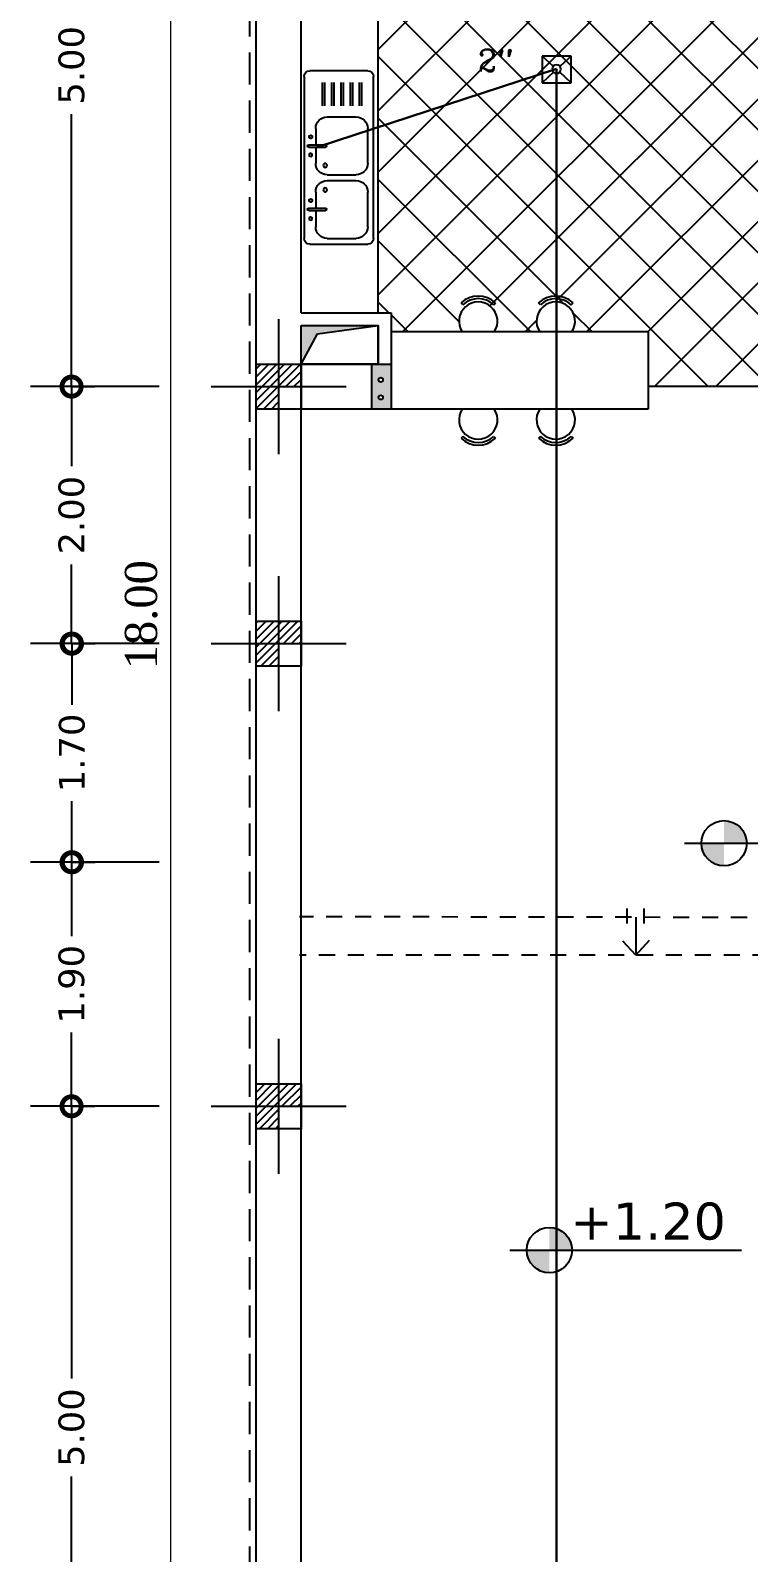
# Model space of a CAD drawing. Header units: inches. Extents: x -1482 to -895, y -39 to 122.
# Drawn here: x -1467.34 to -1461.75, y 64.7 to 76.54 of the extents above; entities that cross this region are included whole.
import ezdxf
from ezdxf.enums import TextEntityAlignment as Align

# ---------------------------------------------------------------- set-up
doc = ezdxf.new("R2010")
doc.units = ezdxf.units.IN
doc.header["$MEASUREMENT"] = 0
doc.header["$PDMODE"] = 3
doc.linetypes.add('DASHED2', pattern=[0.375, 0.25, -0.125])
doc.layers.get('Defpoints').update_dxf_attribs({"lineweight": 15})
for name, color, linetype in [('axe', 150, 'Continuous'), ('fur', 22, 'Continuous'), ('GRADIANT', 251, 'Continuous'), ('TEXT', 4, 'Continuous')]:
    doc.layers.add(name, color=color, linetype=linetype)
doc.layers.add('tasisat', color=40, linetype='Continuous', lineweight=30)
doc.styles.add('COLI', font='TIMES.TTF', dxfattribs={"height": 0.25})
doc.styles.add('ROMANC', font='romanc__.ttf')
doc.styles.get("Standard").update_dxf_attribs({"font": 'verdana.TTF'})
doc.dimstyles.new('111', dxfattribs={"dimscale": 0, "dimtxt": 0.2, "dimasz": 0.1, "dimexe": 0.2, "dimexo": 0.5, "dimgap": 0.1, "dimtad": 1, "dimlfac": 1, "dimzin": 0, "dimdsep": 46, "dimtxsty": 'COLI', "dimblk1": 'OPEN30', "dimblk2": 'OPEN30', "dimsah": 1, "dimcen": 0, "dimse1": 1, "dimse2": 1, "dimclrd": 252, "dimclre": 1, "dimclrt": 1, "dimadec": 0, "dimazin": 0, "dimtfac": 0.5, "dimtix": 1, "dimtofl": 0, "dimtmove": 2, "dimatfit": 3, "dimldrblk": 'OPEN30', "dimfxl": 1, "dimtolj": 1, "dimtzin": 0, "dimlwd": 5, "dimarcsym": 0})
doc.dimstyles.new('Standard 1', dxfattribs={"dimtxt": 0.2, "dimasz": 0.3, "dimexe": 0.18, "dimexo": 0.0625, "dimgap": 0.09, "dimtad": 0, "dimzin": 0, "dimdsep": 46, "dimtxsty": 'Standard', "dimblk": 'DOTSMALL', "dimcen": 0.1, "dimclrd": 256, "dimclre": 256, "dimclrt": 256, "dimadec": 0, "dimazin": 0, "dimtfac": 1, "dimtofl": 0, "dimtmove": 0, "dimatfit": 3, "dimldrblk": 'DOTSMALL', "dimfxl": 1, "dimtolj": 1, "dimtzin": 0, "dimlwd": -1, "dimlwe": -1, "dimarcsym": 0})

# ---------------------------------------------------------------- blocks, each defined once
blk = doc.blocks.new('A$C78557366')
at = {"layer": 'GRADIANT', "ltscale": 0.3}
h = blk.add_hatch(dxfattribs=at)
h.set_pattern_fill('ANSI31', color=256, scale=0.2)
h.paths.add_polyline_path([(-0.1, 0), (0, 0), (0, 0.1), (-0.1, 0.1)], flags=16)
h.paths.add_polyline_path([(0.1, 0), (0.1, 0.1), (-0.1, 0.1), (-0.1, 0)], flags=17)
h.paths.add_polyline_path([(0, -0.1), (0.1, -0.1), (0.1, 0.1), (0, 0.1)])
h.paths.add_polyline_path([(0.1, -0.1), (0.1, 0.1), (-0.1, 0.1), (-0.1, -0.1)])
at = {"layer": 'axe', "ltscale": 0.3}
for p, q in [((0, 0.3), (0, -0.3)), ((-0.3, 0), (0.3, 0))]:
    blk.add_line(p, q, dxfattribs=at)
blk.add_lwpolyline([(0.1, 0.1), (-0.1, 0.1), (-0.1, -0.1), (0.1, -0.1)], close=True, dxfattribs=at)
blk = doc.blocks.new('_Open30')
at = {"color": 0, "linetype": 'ByBlock', "lineweight": -2}
for p, q in [((-1, 0.27), (0, 0)), ((0, 0), (-1, -0.27)), ((0, 0), (-1, 0))]:
    blk.add_line(p, q, dxfattribs=at)
blk = doc.blocks.new('*D592')
at = {"color": 252, "lineweight": 5, "ltscale": 0.3, "transparency": 16777216}
blk.add_line((-1466.249, 80.898), (-1466.249, 63.098), dxfattribs=at)
at = {"layer": 'Defpoints', "color": 0, "ltscale": 0.3, "transparency": 16777216}
for p in [(-1465.061, 80.998), (-1466.249, 62.998), (-1465.061, 62.998)]:
    blk.add_point(p, dxfattribs=at)
at = {"color": 252, "lineweight": 5, "ltscale": 0.3, "transparency": 16777216, "xscale": 0.1, "yscale": 0.1, "zscale": 0.1}
for p, rotation in [((-1466.249, 80.998), 90), ((-1466.249, 62.998), 270)]:
    blk.add_blockref('_Open30', p, dxfattribs=dict(at, rotation=rotation))
at = {"color": 1, "ltscale": 0.3, "transparency": 16777216, "insert": (-1466.477, 71.998), "char_height": 0.25, "attachment_point": 5, "rotation": 90, "style": 'COLI'}
blk.add_mtext('\\A1;18.00', dxfattribs=at)
blk = doc.blocks.new('_DotSmall')
at = {"color": 0, "linetype": 'ByBlock', "const_width": 0.5}
blk.add_lwpolyline([(-0.0625, 0, 1), (0.0625, 0, 1)], format="xyb", close=True, dxfattribs=at)
blk = doc.blocks.new('*D600')
at = {"layer": 'axe', "ltscale": 0.3, "transparency": 16777216}
for p, q in [((-1467.02, 78.773), (-1467.2, 78.773)), ((-1467.02, 78.773), (-1467.02, 76.654)), ((-1467.02, 73.773), (-1467.02, 75.892)), ((-1467.02, 73.773), (-1466.84, 73.773))]:
    blk.add_line(p, q, dxfattribs=at)
at = {"layer": 'Defpoints', "color": 0, "ltscale": 0.3, "transparency": 16777216}
for p in [(-1467.02, 78.773), (-1467.057, 73.773), (-1467.02, 73.773)]:
    blk.add_point(p, dxfattribs=at)
at = {"layer": 'axe', "ltscale": 0.3, "transparency": 16777216, "xscale": 0.3, "yscale": 0.3, "zscale": 0.3}
for p, rotation in [((-1467.02, 78.773), 90), ((-1467.02, 73.773), 270)]:
    blk.add_blockref('_DotSmall', p, dxfattribs=dict(at, rotation=rotation))
at = {"layer": 'axe', "ltscale": 0.3, "transparency": 16777216, "insert": (-1467.02, 76.273), "char_height": 0.2, "attachment_point": 5, "rotation": 90}
blk.add_mtext('\\A1;5.00', dxfattribs=at)
blk = doc.blocks.new('A$C3F8B090B')
h = blk.add_hatch(color=1)
h.paths.add_polyline_path([(0, 0), (0.15, 0), (0.15, 0.35), (0, 0.35)])
h.paths.add_polyline_path([(0.098, 0.122, -1), (0.063, 0.122, -1)], flags=16)
h.paths.add_polyline_path([(0.098, 0.259, -1), (0.063, 0.259, -1)], flags=16)
at = {"color": 1}
blk.add_lwpolyline([(0.15, 0.35), (0.15, 0), (0, 0), (0, 0.35)], close=True, dxfattribs=at)
for centre in [(0.08, 0.259), (0.08, 0.122)]:
    blk.add_circle(centre, 0.0174, dxfattribs=at)
blk = doc.blocks.new('Sink8')
at = {"layer": 'fur'}
for p, q in [((-0.575, 0), (0.825, 0)), ((-0.625, -0.55), (-0.625, -0.05)), ((-0.125, -0.1), (0.015, -0.1)), ((0.015, -0.04), (0.015, -0.184)), ((0.035, -0.04), (0.035, -0.184)), ((0.035, -0.1), (0.175, -0.1)), ((0.425, -0.1), (0.565, -0.1)), ((0.565, -0.04), (0.565, -0.184)), ((0.585, -0.04), (0.585, -0.184)), ((0.585, -0.1), (0.725, -0.1)), ((0.875, -0.05), (0.875, -0.55)), ((-0.32, -0.16), (-0.523, -0.16)), ((-0.32, -0.18), (-0.523, -0.18)), ((-0.32, -0.24), (-0.523, -0.24)), ((-0.32, -0.26), (-0.523, -0.26)), ((-0.225, -0.2), (-0.225, -0.45)), ((0.275, -0.2), (0.275, -0.45)), ((0.325, -0.2), (0.325, -0.45)), ((0.825, -0.2), (0.825, -0.45)), ((-0.32, -0.32), (-0.523, -0.32)), ((-0.32, -0.34), (-0.523, -0.34)), ((-0.32, -0.4), (-0.523, -0.4)), ((-0.32, -0.42), (-0.523, -0.42)), ((-0.32, -0.48), (-0.523, -0.48)), ((-0.32, -0.5), (-0.523, -0.5)), ((0.825, -0.6), (-0.575, -0.6)), ((0.175, -0.55), (-0.125, -0.55)), ((0.725, -0.55), (0.425, -0.55))]:
    blk.add_line(p, q, dxfattribs=at)
for points in [[(-0.061, -0.071), (-0.046, -0.071), (-0.038, -0.058), (-0.046, -0.045), (-0.061, -0.045), (-0.068, -0.058)], [(0.111, -0.071), (0.096, -0.071), (0.088, -0.058), (0.096, -0.045), (0.111, -0.045), (0.118, -0.058)], [(0.489, -0.071), (0.504, -0.071), (0.512, -0.058), (0.504, -0.045), (0.489, -0.045), (0.482, -0.058)], [(0.661, -0.071), (0.646, -0.071), (0.638, -0.058), (0.646, -0.045), (0.661, -0.045), (0.668, -0.058)]]:
    blk.add_lwpolyline(points, close=True, dxfattribs=at)
for centre in [(0.194, -0.182), (0.406, -0.182)]:
    blk.add_circle(centre, 0.017, dxfattribs=at)
for centre, radius, start, end in [((-0.575, -0.05), 0.05, 90, 180), ((-0.125, -0.2), 0.1, 90, 180), ((0.025, -0.04), 0.01, 0, 180), ((0.175, -0.2), 0.1, 0, 90), ((0.425, -0.2), 0.1, 90, 180), ((0.575, -0.04), 0.01, 0, 180), ((0.725, -0.2), 0.1, 0, 90), ((0.825, -0.05), 0.05, 0, 90), ((0.025, -0.184), 0.01, 180, 0), ((0.575, -0.184), 0.01, 180, 0), ((-0.125, -0.45), 0.1, 180, 270), ((0.175, -0.45), 0.1, 270, 360), ((0.425, -0.45), 0.1, 180, 270), ((0.725, -0.45), 0.1, 270, 360), ((-0.575, -0.55), 0.05, 180, 270), ((0.825, -0.55), 0.05, 270, 0)]:
    blk.add_arc(centre, radius, start, end, dxfattribs=at)
blk = doc.blocks.new('*D589')
at = {"layer": 'axe', "ltscale": 0.3, "transparency": 16777216}
for p, q in [((-1467.02, 73.773), (-1466.84, 73.773)), ((-1467.02, 73.773), (-1467.02, 73.155)), ((-1467.02, 71.773), (-1467.02, 72.39)), ((-1467.02, 71.773), (-1466.84, 71.773))]:
    blk.add_line(p, q, dxfattribs=at)
at = {"layer": 'Defpoints', "color": 0, "ltscale": 0.3, "transparency": 16777216}
for p in [(-1467.057, 73.773), (-1467.062, 71.773), (-1467.02, 71.773)]:
    blk.add_point(p, dxfattribs=at)
at = {"layer": 'axe', "ltscale": 0.3, "transparency": 16777216, "xscale": 0.3, "yscale": 0.3, "zscale": 0.3}
for p, rotation in [((-1467.02, 73.773), 90), ((-1467.02, 71.773), 270)]:
    blk.add_blockref('_DotSmall', p, dxfattribs=dict(at, rotation=rotation))
at = {"layer": 'axe', "ltscale": 0.3, "transparency": 16777216, "insert": (-1467.02, 72.773), "char_height": 0.2, "attachment_point": 5, "rotation": 90}
blk.add_mtext('\\A1;2.00', dxfattribs=at)
blk = doc.blocks.new('*D598')
at = {"layer": 'axe', "ltscale": 0.3, "transparency": 16777216}
for p, q in [((-1467.02, 68.173), (-1466.84, 68.173)), ((-1467.02, 68.173), (-1467.02, 66.054)), ((-1467.02, 63.173), (-1467.02, 65.292)), ((-1467.02, 63.173), (-1467.2, 63.173))]:
    blk.add_line(p, q, dxfattribs=at)
at = {"layer": 'Defpoints', "color": 0, "ltscale": 0.3, "transparency": 16777216}
for p in [(-1467.062, 68.173), (-1467.02, 63.173), (-1466.977, 63.173)]:
    blk.add_point(p, dxfattribs=at)
at = {"layer": 'axe', "ltscale": 0.3, "transparency": 16777216, "xscale": 0.3, "yscale": 0.3, "zscale": 0.3}
for p, rotation in [((-1467.02, 68.173), 90), ((-1467.02, 63.173), 270)]:
    blk.add_blockref('_DotSmall', p, dxfattribs=dict(at, rotation=rotation))
at = {"layer": 'axe', "ltscale": 0.3, "transparency": 16777216, "insert": (-1467.02, 65.673), "char_height": 0.2, "attachment_point": 5, "rotation": 90}
blk.add_mtext('\\A1;5.00', dxfattribs=at)
blk = doc.blocks.new('*D590')
at = {"layer": 'axe', "ltscale": 0.3, "transparency": 16777216}
for p, q in [((-1467.02, 70.072), (-1467.2, 70.072)), ((-1467.02, 70.072), (-1467.02, 69.497)), ((-1467.02, 68.173), (-1467.02, 68.748)), ((-1467.02, 68.173), (-1467.2, 68.173))]:
    blk.add_line(p, q, dxfattribs=at)
at = {"layer": 'Defpoints', "color": 0, "ltscale": 0.3, "transparency": 16777216}
for p in [(-1467.02, 70.072), (-1467.02, 68.173), (-1467.02, 68.173)]:
    blk.add_point(p, dxfattribs=at)
at = {"layer": 'axe', "ltscale": 0.3, "transparency": 16777216, "xscale": 0.3, "yscale": 0.3, "zscale": 0.3}
for p, rotation in [((-1467.02, 70.072), 90), ((-1467.02, 68.173), 270)]:
    blk.add_blockref('_DotSmall', p, dxfattribs=dict(at, rotation=rotation))
at = {"layer": 'axe', "ltscale": 0.3, "transparency": 16777216, "insert": (-1467.02, 69.123), "char_height": 0.2, "attachment_point": 5, "rotation": 90}
blk.add_mtext('\\A1;1.90', dxfattribs=at)
blk = doc.blocks.new('*D591')
at = {"layer": 'axe', "ltscale": 0.3, "transparency": 16777216}
for p, q in [((-1467.017, 71.773), (-1466.837, 71.773)), ((-1467.017, 71.773), (-1467.017, 71.297)), ((-1467.017, 70.072), (-1467.017, 70.548)), ((-1467.017, 70.072), (-1466.837, 70.072))]:
    blk.add_line(p, q, dxfattribs=at)
at = {"layer": 'Defpoints', "color": 0, "ltscale": 0.3, "transparency": 16777216}
for p in [(-1467.02, 71.773), (-1467.02, 70.072), (-1467.017, 70.072)]:
    blk.add_point(p, dxfattribs=at)
at = {"layer": 'axe', "ltscale": 0.3, "transparency": 16777216, "xscale": 0.3, "yscale": 0.3, "zscale": 0.3}
for p, rotation in [((-1467.017, 71.773), 90), ((-1467.017, 70.072), 270)]:
    blk.add_blockref('_DotSmall', p, dxfattribs=dict(at, rotation=rotation))
at = {"layer": 'axe', "ltscale": 0.3, "transparency": 16777216, "insert": (-1467.017, 70.923), "char_height": 0.2, "attachment_point": 5, "rotation": 90}
blk.add_mtext('\\A1;1.70', dxfattribs=at)
blk = doc.blocks.new('A$C1A3F79A9')
at = {"layer": 'fur'}
for p, q in [((0, 0), (0, 0.226)), ((0, 0.226), (0.207, 0.226)), ((0.079, 0.139), (0, 0.226)), ((0.125, 0.137), (0.207, 0.226)), ((0.207, 0.226), (0.207, 0)), ((0, 0), (0.079, 0.086)), ((0.207, 0), (0, 0)), ((0.207, 0), (0.125, 0.089))]:
    blk.add_line(p, q, dxfattribs=at)
blk.add_circle((0.101, 0.113), 0.0341, dxfattribs=at)

msp = doc.modelspace()

# ---------------------------------------------------------------- hatches: boundary and pattern name
at = {"ltscale": 0.3}
msp.add_hatch(color=256, dxfattribs=at).paths.add_polyline_path([(-1464.6336, 74.2479), (-1465.2336, 74.2479), (-1465.2336, 73.9479), (-1465.1051, 74.1832)])
at = {"layer": 'fur', "true_color": 0x474747}
h = msp.add_hatch(dxfattribs=at)
h.set_pattern_fill('ANSI37,_O', color=49, scale=2.7)
h.set_pattern_definition([(45, (-264.25915, 0), (-0.23864854, 0.23864854), []), (135, (-264.25915, 0), (-0.23864854, -0.23864854), [])])
edge = h.paths.add_edge_path()
edge.add_line((-1464.6336, 74.3479), (-1464.5336, 74.3479))
edge.add_line((-1464.5336, 74.3479), (-1464.5336, 74.1979))
edge.add_line((-1464.5336, 74.1979), (-1463.9792, 74.1979))
edge.add_arc((-1463.8548, 74.2817), 0.15, -33.95408, 213.95408, ccw=False)
edge.add_line((-1463.7303, 74.1979), (-1463.3759, 74.1979))
edge.add_arc((-1463.2514, 74.2817), 0.15, -33.95408, 213.95408, ccw=False)
edge.add_line((-1463.127, 74.1979), (-1462.5336, 74.1979))
edge.add_line((-1462.5336, 74.1979), (-1462.5336, 73.7729))
edge.add_line((-1462.5336, 73.7729), (-1461.6337, 73.7729))
edge.add_line((-1461.6337, 73.7729), (-1461.6336, 73.9479))
edge.add_line((-1461.6336, 73.9479), (-1461.5336, 73.9479))
edge.add_line((-1461.5336, 73.9479), (-1461.5336, 75.4723))
edge.add_line((-1461.5336, 75.4723), (-1460.9336, 75.4723))
edge.add_line((-1460.9336, 75.4723), (-1460.9336, 76.8768))
edge.add_line((-1460.9336, 76.8768), (-1461.5336, 76.8768))
edge.add_line((-1461.5336, 76.8768), (-1461.5336, 77.6873))
edge.add_line((-1461.5336, 77.6873), (-1460.9336, 77.6873))
edge.add_line((-1460.9336, 77.6873), (-1460.9336, 78.5979))
edge.add_line((-1460.9336, 78.5979), (-1460.9921, 78.5979))
edge.add_line((-1460.9921, 78.5979), (-1461.0429, 78.5979))
edge.add_line((-1461.0429, 78.5979), (-1461.0429, 78.6556))
edge.add_line((-1461.0429, 78.6556), (-1462.0412, 78.6556))
edge.add_line((-1462.0412, 78.6556), (-1462.0412, 78.5979))
edge.add_line((-1462.0412, 78.5979), (-1462.0921, 78.5979))
edge.add_line((-1462.0921, 78.5979), (-1463.5336, 78.5979))
edge.add_line((-1463.5336, 78.5979), (-1463.5336, 77.8979))
edge.add_line((-1463.5336, 77.8979), (-1464.6336, 77.8979))
edge.add_line((-1464.6336, 77.8979), (-1464.6336, 74.3479))
at = {"layer": 'fur'}
h = msp.add_hatch(color=156, dxfattribs=at)
edge = h.paths.add_edge_path()
edge.add_arc((-1461.9416, 70.2197), 0.1764, 0, 90)
edge.add_line((-1461.9416, 70.3961), (-1461.9416, 70.2197))
edge.add_line((-1461.9416, 70.2197), (-1461.7652, 70.2197))
edge = h.paths.add_edge_path()
edge.add_arc((-1461.9416, 70.2197), 0.1764, 180, 270)
edge.add_line((-1461.9416, 70.0433), (-1461.9416, 70.2197))
edge.add_line((-1461.9416, 70.2197), (-1462.118, 70.2197))
h = msp.add_hatch(color=156, dxfattribs=at)
edge = h.paths.add_edge_path()
edge.add_arc((-1463.3012, 67.0538), 0.1764, 0, 90)
edge.add_line((-1463.3012, 67.2302), (-1463.3012, 67.0538))
edge.add_line((-1463.3012, 67.0538), (-1463.1248, 67.0538))
edge = h.paths.add_edge_path()
edge.add_arc((-1463.3012, 67.0538), 0.1764, 180, 270)
edge.add_line((-1463.3012, 66.8774), (-1463.3012, 67.0538))
edge.add_line((-1463.3012, 67.0538), (-1463.4776, 67.0538))

# ---------------------------------------------------------------- linework, layer by layer
at = {"color": 251, "linetype": 'DASHED2'}
msp.add_line((-1465.6336, 62.9979), (-1465.6336, 80.9979), dxfattribs=at)
at = {"ltscale": 0.3}
for p, q in [((-1465.5836, 62.9979), (-1465.5836, 80.9479)), ((-1465.2336, 74.3479), (-1465.2336, 80.5979)), ((-1465.2336, 74.3479), (-1464.5336, 74.3479)), ((-1464.5336, 74.3479), (-1464.5336, 73.9479)), ((-1465.2336, 63.3479), (-1465.2336, 74.2479)), ((-1465.2336, 74.2479), (-1464.6336, 74.2479)), ((-1465.2336, 73.9479), (-1465.1051, 74.1832)), ((-1465.1051, 74.1832), (-1464.6336, 74.2479)), ((-1464.6336, 74.2479), (-1464.6336, 73.9479)), ((-1465.2336, 73.9479), (-1464.5336, 73.9479)), ((-1464.5336, 73.9479), (-1464.5336, 73.5979)), ((-1464.5336, 73.5979), (-1465.2336, 73.5979)), ((-1462.6948, 69.5952), (-1462.6948, 69.7111)), ((-1462.6294, 69.6436), (-1462.6289, 69.3479)), ((-1462.5641, 69.5952), (-1462.5641, 69.7111)), ((-1462.6289, 69.3479), (-1462.7286, 69.4578)), ((-1462.6289, 69.3479), (-1462.5209, 69.4659))]:
    msp.add_line(p, q, dxfattribs=at)
at = {"color": 252, "ltscale": 0.3}
for p, q in [((-1464.6336, 74.3479), (-1464.6336, 77.8979)), ((-1464.6336, 73.9479), (-1464.6336, 74.2479)), ((-1464.5336, 74.1979), (-1464.5337, 73.9479)), ((-1462.5336, 74.1979), (-1464.5336, 74.1979)), ((-1462.5336, 74.1979), (-1462.5336, 73.5979)), ((-1464.5336, 73.8661), (-1464.5336, 73.5979)), ((-1461.6337, 73.7729), (-1462.5336, 73.7729)), ((-1462.5336, 73.5979), (-1464.5336, 73.5979))]:
    msp.add_line(p, q, dxfattribs=at)
at = {"ltscale": 0.3}
msp.add_lwpolyline([(-1465.2336, 74.2479), (-1464.6336, 74.2479), (-1464.6336, 73.9479), (-1465.2336, 73.9479)], close=True, dxfattribs=at)
at = {"layer": 'axe', "ltscale": 100}
for p, q in [((-1466.3386, 73.7729), (-1467.3402, 73.7729)), ((-1466.3386, 71.7729), (-1467.3402, 71.7729)), ((-1466.3386, 70.0725), (-1467.3402, 70.0725)), ((-1466.3386, 68.1729), (-1467.3402, 68.1729))]:
    msp.add_line(p, q, dxfattribs=at)
at = {"layer": 'fur'}
for p, q in [((-1463.9749, 74.4102), (-1463.9888, 74.425)), ((-1463.7346, 74.4102), (-1463.7207, 74.425)), ((-1463.3716, 74.4102), (-1463.3855, 74.425)), ((-1463.1313, 74.4102), (-1463.1174, 74.425)), ((-1463.9749, 73.3856), (-1463.9888, 73.3708)), ((-1463.7346, 73.3856), (-1463.7207, 73.3708)), ((-1463.3716, 73.3856), (-1463.3855, 73.3708)), ((-1463.1313, 73.3856), (-1463.1174, 73.3708))]:
    msp.add_line(p, q, dxfattribs=at)
at = {"layer": 'fur', "color": 156}
for p, q in [((-1462.2503, 70.2197), (-1460.4464, 70.2197)), ((-1463.6099, 67.0538), (-1461.806, 67.0538))]:
    msp.add_line(p, q, dxfattribs=at)
at = {"layer": 'fur', "color": 136, "linetype": 'DASHED2', "ltscale": 0.5}
for p, q in [((-1461.088, 69.6411), (-1465.247, 69.6479)), ((-1461.1445, 69.3479), (-1465.247, 69.3479))]:
    msp.add_line(p, q, dxfattribs=at)
at = {"layer": 'fur', "color": 156}
for centre in [(-1461.9416, 70.2197), (-1463.3012, 67.0538)]:
    msp.add_circle(centre, 0.1764, dxfattribs=at)
at = {"layer": 'fur'}
for centre, radius, start, end in [((-1463.8548, 74.2817), 0.15, 326.04592, 213.95408), ((-1463.8548, 74.2817), 0.1963, 46.92052, 133.07948), ((-1463.8548, 74.2817), 0.1759, 46.92052, 133.07948), ((-1463.2514, 74.2817), 0.15, 326.04592, 213.95408), ((-1463.2514, 74.2817), 0.1963, 46.92052, 133.07948), ((-1463.2514, 74.2817), 0.1759, 46.92052, 133.07948), ((-1463.8548, 73.5141), 0.15, 146.04592, 33.95408), ((-1463.2514, 73.5141), 0.15, 146.04592, 33.95408), ((-1463.8548, 73.5141), 0.1963, 226.92052, 313.07948), ((-1463.8548, 73.5141), 0.1759, 226.92052, 313.07948), ((-1463.2514, 73.5141), 0.1963, 226.92052, 313.07948), ((-1463.2514, 73.5141), 0.1759, 226.92052, 313.07948)]:
    msp.add_arc(centre, radius, start, end, dxfattribs=at)
at = {"layer": 'tasisat', "linetype": 'Continuous'}
for p, q in [((-1465.109, 75.6373), (-1463.245, 76.2463)), ((-1463.245, 76.2463), (-1463.245, 59.3845))]:
    msp.add_line(p, q, dxfattribs=at)

# ---------------------------------------------------------------- block references
at = {"xscale": -1, "rotation": 90}
msp.add_blockref('A$C1A3F79A9', (-1463.1321, 76.3446), dxfattribs=at)
at = {"color": 29, "xscale": -0.8999999999999986, "yscale": 0.8999999999999986, "zscale": 0.8999999999999986, "rotation": 90}
msp.add_blockref('Sink8', (-1465.2101, 75.6688), dxfattribs=at)
at = {"xscale": 0.9999900196616685, "yscale": 0.9999900196616685, "zscale": 0.9999900196616685, "rotation": 179.9881526941475}
msp.add_blockref('A$C3F8B090B', (-1464.5336, 73.9479), dxfattribs=at)
at = {"layer": 'axe', "ltscale": 0.3, "xscale": -1.750000000001592, "yscale": 1.750000000001592, "zscale": 1.750000000001592, "rotation": 90}
for p in [(-1465.4086, 73.7729), (-1465.4086, 71.7729), (-1465.4086, 68.1729)]:
    msp.add_blockref('A$C78557366', p, dxfattribs=at)

# ---------------------------------------------------------------- texts
at = {"layer": 'axe', "ltscale": 100}
msp.add_text('+1.20', height=0.288, dxfattribs=at).set_placement((-1462.5329, 67.2801), align=Align.MIDDLE_CENTER)
at = {"layer": 'TEXT', "linetype": 'Continuous', "style": 'ROMANC'}
msp.add_text('2"', height=0.17039, dxfattribs=at).set_placement((-1463.8566, 76.2255))

# ---------------------------------------------------------------- dimensions: what is measured, and where the dimension line sits
at = {"ltscale": 0.3}
dim = msp.add_linear_dim(base=(-1466.2492, 62.9979), p1=(-1465.0614, 80.9979), p2=(-1465.0614, 62.9979), angle=90, dimstyle='111', override={"dimscale": 1}, dxfattribs=at)
dim.commit()
dim.dimension.update_dxf_attribs({"geometry": '*D592', "text_midpoint": (-1466.4767, 71.9979)})
at = {"layer": 'axe', "ltscale": 0.3}
for base, p1, p2, picture, middle in [((-1467.0201, 73.7729), (-1467.0201, 78.7729), (-1467.0568, 73.7729), '*D600', (-1467.0201, 76.2729)), ((-1467.0201, 71.7729), (-1467.0568, 73.7729), (-1467.0618, 71.7729), '*D589', (-1467.0201, 72.7729)), ((-1467.0172, 70.0725), (-1467.0201, 71.7729), (-1467.0201, 70.0725), '*D591', (-1467.0172, 70.9227)), ((-1467.0201, 68.1729), (-1467.0201, 70.0725), (-1467.0201, 68.1729), '*D590', (-1467.0201, 69.1227)), ((-1467.0201, 63.1729), (-1467.0618, 68.1729), (-1466.9766, 63.1729), '*D598', (-1467.0201, 65.6729))]:
    dim = msp.add_linear_dim(base=base, p1=p1, p2=p2, angle=90, dimstyle='Standard 1', override={"dimtmove": 1, "dimfxlon": 1}, dxfattribs=at)
    dim.commit()
    dim.dimension.update_dxf_attribs({"geometry": picture, "text_midpoint": middle})

doc.saveas('drawing.dxf')
